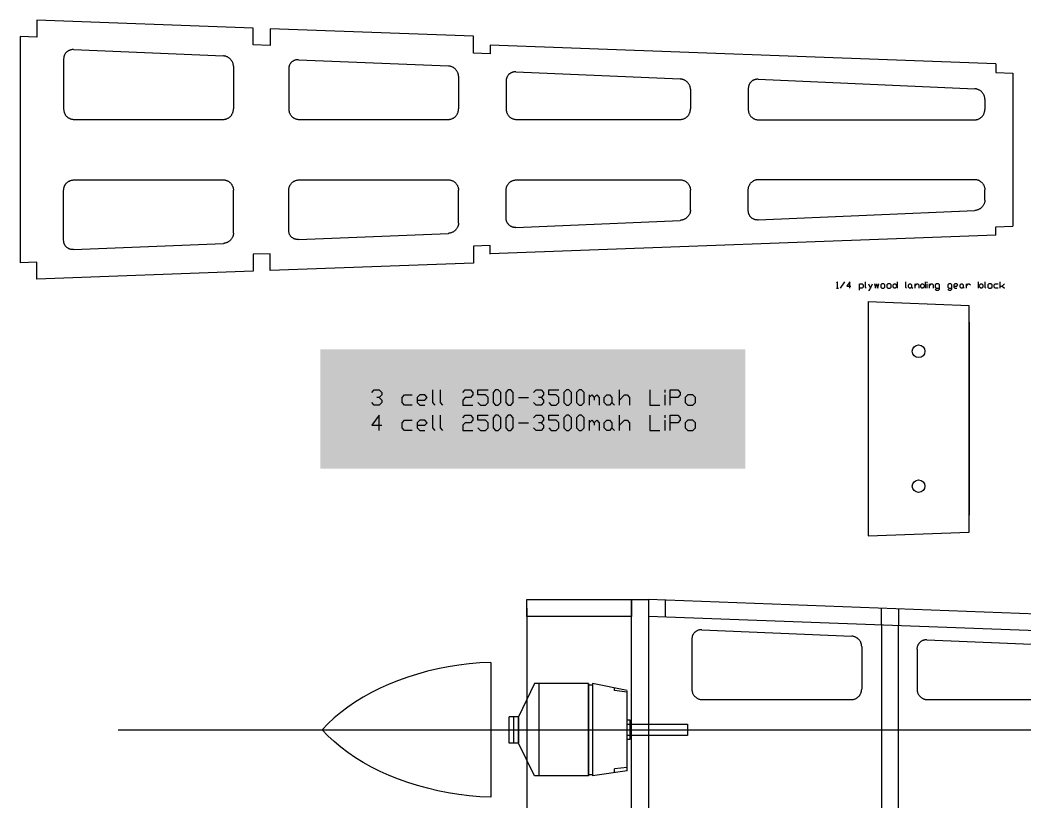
# Model space of a CAD drawing. Extents: x -0.1 to 91.9, y 0 to 98.8.
# Drawn here: x -0.08 to 14.83, y 22.24 to 33.83 of the extents above; entities that cross this region are included whole.
import ezdxf

# ---------------------------------------------------------------- set-up
doc = ezdxf.new("R2010")
doc.units = 0
doc.layers.get('0').update_dxf_attribs({"color": 9, "linetype": 'CONTINUOUS'})

msp = doc.modelspace()

# ---------------------------------------------------------------- linework, layer by layer
at = {"color": 7, "linetype": 'CONTINUOUS'}
for p, q in [((3.382, 33.711), (0.173, 33.83)), ((0.173, 33.83), (0.173, 33.579)), ((3.382, 33.461), (3.382, 33.711)), ((6.647, 33.59), (3.632, 33.702)), ((3.632, 33.702), (3.632, 33.452)), ((0.173, 33.579), (-0.077, 33.589)), ((-0.077, 33.589), (-0.077, 30.23)), ((6.647, 33.341), (6.647, 33.59)), ((0.716, 33.392), (2.94, 33.3)), ((3.632, 33.452), (3.382, 33.461)), ((6.897, 33.456), (6.896, 33.331)), ((14.396, 33.179), (6.897, 33.456)), ((0.569, 33.256), (0.569, 32.509)), ((4.052, 33.243), (6.276, 33.151)), ((6.896, 33.331), (6.647, 33.341)), ((3.087, 33.147), (3.087, 32.512)), ((3.908, 33.107), (3.908, 32.509)), ((14.396, 33.179), (14.396, 33.054)), ((6.426, 32.998), (6.426, 32.512)), ((7.276, 33.063), (9.715, 32.957)), ((10.868, 32.952), (14.081, 32.813)), ((14.396, 33.054), (14.646, 33.044)), ((14.646, 33.044), (14.646, 30.774)), ((7.131, 32.927), (7.131, 32.509)), ((9.865, 32.805), (9.865, 32.512)), ((10.723, 32.817), (10.723, 32.502)), ((14.231, 32.66), (14.231, 32.505)), ((0.724, 32.357), (2.935, 32.357)), ((4.063, 32.357), (6.274, 32.357)), ((7.286, 32.357), (9.713, 32.357)), ((10.878, 32.35), (14.079, 32.35)), ((0.724, 31.462), (2.935, 31.462)), ((4.063, 31.462), (6.274, 31.462)), ((7.286, 31.462), (9.713, 31.462)), ((10.878, 31.468), (14.079, 31.468)), ((0.569, 30.562), (0.569, 31.31)), ((3.087, 30.672), (3.087, 31.307)), ((3.908, 30.711), (3.908, 31.31)), ((6.426, 30.821), (6.426, 31.307)), ((7.131, 30.891), (7.131, 31.31)), ((9.865, 31.014), (9.865, 31.307)), ((10.723, 31.002), (10.723, 31.317)), ((14.231, 31.158), (14.231, 31.314)), ((10.868, 30.867), (14.081, 31.006)), ((7.276, 30.756), (9.715, 30.861)), ((14.396, 30.765), (14.646, 30.774)), ((14.396, 30.64), (14.396, 30.765)), ((4.052, 30.576), (6.276, 30.668)), ((14.396, 30.64), (6.897, 30.363)), ((0.716, 30.427), (2.94, 30.519)), ((6.896, 30.487), (6.647, 30.478)), ((6.647, 30.478), (6.647, 30.228)), ((6.897, 30.362), (6.896, 30.487)), ((3.632, 30.367), (3.382, 30.358)), ((3.382, 30.358), (3.382, 30.108)), ((3.632, 30.117), (3.632, 30.367)), ((0.173, 30.239), (-0.077, 30.23)), ((0.173, 29.989), (0.173, 30.239)), ((3.382, 30.108), (0.173, 29.989)), ((6.647, 30.228), (3.632, 30.117)), ((12.499, 29.657), (12.499, 26.185)), ((12.499, 29.657), (13.999, 29.601)), ((13.999, 26.24), (13.999, 29.601)), ((13.999, 29.352), (13.999, 26.49)), ((12.499, 26.185), (13.999, 26.24)), ((8.991, 21.381), (8.991, 25.239)), ((8.991, 25.239), (9.241, 25.239)), ((15.005, 25.026), (9.241, 25.239)), ((9.241, 25.239), (9.241, 24.988)), ((9.491, 25.229), (9.491, 24.979)), ((7.438, 25.114, 0), (7.438, 21.506, 0)), ((12.699, 24.861), (12.699, 25.111)), ((12.949, 25.102), (12.949, 24.852)), ((15.005, 24.776), (9.241, 24.988)), ((9.241, 24.988), (9.241, 21.631)), ((10.033, 24.792), (12.257, 24.699)), ((12.699, 24.861), (12.699, 21.759)), ((12.949, 21.768), (12.949, 24.852)), ((9.887, 24.656), (9.887, 23.909)), ((13.37, 24.643), (15.594, 24.55)), ((12.405, 24.546), (12.405, 23.912)), ((13.226, 24.507), (13.226, 23.909)), ((6.904, 24.309), (6.904, 22.309)), ((10.042, 23.757), (12.253, 23.757)), ((13.38, 23.757), (15.591, 23.757)), ((7.313, 23.492), (7.313, 23.429)), ((7.313, 23.429), (7.313, 23.179)), ((7.313, 23.179), (7.313, 23.117))]:
    msp.add_line(p, q, dxfattribs=at)
at = {"color": 7, "linetype": 'CONTINUOUS', "ltscale": 0.009843}
for p, q in [((7.552, 23.994, 0), (7.317, 23.501, 0)), ((8.354, 23.994, 0), (7.552, 23.994, 0)), ((7.622, 22.625, 0), (7.622, 23.994, 0)), ((8.354, 23.994, 0), (8.354, 22.625, 0)), ((8.354, 22.625, 0), (8.354, 23.994, 0)), ((8.928, 23.894, 0), (8.412, 23.994, 0)), ((8.412, 23.994, 0), (8.412, 22.625, 0)), ((8.412, 23.969, 0), (8.354, 23.969, 0)), ((8.74, 23.894, 0), (8.74, 23.928, 0)), ((8.928, 23.867, 0), (8.74, 23.894, 0)), ((8.928, 22.702, 0), (8.928, 23.881, 0)), ((7.317, 23.501, 0), (7.176, 23.501, 0)), ((7.176, 23.109, 0), (7.176, 23.501, 0)), ((7.244, 23.109, 0), (7.244, 23.501, 0)), ((7.317, 23.109, 0), (7.317, 23.501, 0)), ((7.317, 23.109, 0), (7.176, 23.109, 0)), ((7.552, 22.625, 0), (7.317, 23.109, 0)), ((8.928, 22.702, 0), (8.412, 22.625, 0)), ((8.928, 22.75, 0), (8.74, 22.733, 0)), ((8.74, 22.675, 0), (8.74, 22.733, 0)), ((8.354, 22.625, 0), (7.552, 22.625, 0)), ((8.412, 22.644, 0), (8.354, 22.644, 0))]:
    msp.add_line(p, q, dxfattribs=at)
at = {"color": 5, "linetype": 'CONTINUOUS'}
msp.add_line((1.379, 23.309), (62.097, 23.309), dxfattribs=at)
at = {"color": 7, "linetype": 'CONTINUOUS', "flags": 128}
for points in [[(0.716, 33.392), (0.709, 33.392), (0.702, 33.392), (0.695, 33.392), (0.688, 33.391), (0.681, 33.389), (0.674, 33.388), (0.667, 33.386), (0.66, 33.384), (0.654, 33.381), (0.647, 33.378), (0.641, 33.375), (0.635, 33.372), (0.629, 33.368), (0.624, 33.364), (0.618, 33.36), (0.613, 33.355), (0.608, 33.35), (0.603, 33.345), (0.599, 33.34), (0.594, 33.334), (0.591, 33.328), (0.587, 33.322), (0.584, 33.316), (0.581, 33.31), (0.578, 33.304), (0.576, 33.297), (0.574, 33.291), (0.572, 33.284), (0.571, 33.277), (0.57, 33.27), (0.57, 33.263), (0.569, 33.256)], [(3.087, 33.147), (3.087, 33.155), (3.086, 33.163), (3.085, 33.171), (3.083, 33.179), (3.081, 33.186), (3.079, 33.194), (3.076, 33.202), (3.072, 33.209), (3.069, 33.216), (3.064, 33.223), (3.06, 33.23), (3.055, 33.237), (3.05, 33.243), (3.044, 33.249), (3.038, 33.255), (3.032, 33.261), (3.025, 33.266), (3.019, 33.271), (3.011, 33.275), (3.004, 33.28), (2.997, 33.283), (2.989, 33.287), (2.981, 33.29), (2.973, 33.293), (2.965, 33.295), (2.956, 33.297), (2.948, 33.298), (2.939, 33.3)], [(4.052, 33.243), (4.045, 33.243), (4.038, 33.243), (4.031, 33.243), (4.024, 33.242), (4.017, 33.24), (4.011, 33.239), (4.004, 33.237), (3.997, 33.235), (3.991, 33.232), (3.985, 33.229), (3.978, 33.226), (3.972, 33.223), (3.967, 33.219), (3.961, 33.215), (3.955, 33.211), (3.95, 33.206), (3.945, 33.201), (3.941, 33.196), (3.936, 33.191), (3.932, 33.185), (3.928, 33.179), (3.925, 33.173), (3.921, 33.167), (3.918, 33.161), (3.916, 33.155), (3.914, 33.148), (3.912, 33.142), (3.91, 33.135), (3.909, 33.128), (3.908, 33.121), (3.907, 33.114), (3.907, 33.107)], [(6.426, 32.998), (6.426, 33.006), (6.425, 33.014), (6.424, 33.022), (6.422, 33.03), (6.42, 33.037), (6.417, 33.045), (6.414, 33.053), (6.411, 33.06), (6.407, 33.067), (6.403, 33.074), (6.398, 33.081), (6.393, 33.088), (6.388, 33.094), (6.382, 33.1), (6.376, 33.106), (6.37, 33.112), (6.363, 33.117), (6.356, 33.122), (6.349, 33.126), (6.342, 33.131), (6.334, 33.134), (6.326, 33.138), (6.318, 33.141), (6.31, 33.144), (6.301, 33.146), (6.293, 33.148), (6.284, 33.149), (6.276, 33.151)], [(7.276, 33.063), (7.269, 33.063), (7.262, 33.063), (7.255, 33.062), (7.248, 33.062), (7.242, 33.06), (7.235, 33.059), (7.228, 33.057), (7.221, 33.055), (7.215, 33.052), (7.209, 33.049), (7.202, 33.046), (7.196, 33.043), (7.191, 33.039), (7.185, 33.035), (7.179, 33.031), (7.174, 33.026), (7.169, 33.021), (7.165, 33.016), (7.16, 33.011), (7.156, 33.005), (7.152, 32.999), (7.149, 32.993), (7.145, 32.987), (7.143, 32.981), (7.14, 32.975), (7.138, 32.968), (7.136, 32.961), (7.134, 32.955), (7.133, 32.948), (7.132, 32.941), (7.131, 32.934), (7.131, 32.927)], [(9.865, 32.805), (9.865, 32.813), (9.864, 32.821), (9.863, 32.829), (9.861, 32.836), (9.859, 32.844), (9.857, 32.852), (9.854, 32.86), (9.85, 32.867), (9.846, 32.874), (9.842, 32.881), (9.838, 32.888), (9.833, 32.895), (9.827, 32.901), (9.822, 32.907), (9.816, 32.913), (9.809, 32.918), (9.803, 32.924), (9.796, 32.929), (9.788, 32.933), (9.781, 32.937), (9.773, 32.941), (9.765, 32.945), (9.757, 32.948), (9.749, 32.951), (9.741, 32.953), (9.732, 32.955), (9.724, 32.956), (9.715, 32.957)], [(10.868, 32.952), (10.861, 32.952), (10.854, 32.952), (10.847, 32.952), (10.84, 32.951), (10.833, 32.95), (10.827, 32.948), (10.82, 32.946), (10.813, 32.944), (10.807, 32.942), (10.801, 32.939), (10.794, 32.935), (10.788, 32.932), (10.782, 32.928), (10.777, 32.924), (10.771, 32.92), (10.766, 32.915), (10.761, 32.91), (10.757, 32.905), (10.752, 32.9), (10.748, 32.894), (10.744, 32.889), (10.741, 32.883), (10.737, 32.877), (10.734, 32.87), (10.732, 32.864), (10.73, 32.857), (10.728, 32.851), (10.726, 32.844), (10.725, 32.837), (10.724, 32.83), (10.723, 32.823), (10.723, 32.817)], [(14.231, 32.66), (14.231, 32.668), (14.23, 32.676), (14.229, 32.684), (14.227, 32.692), (14.225, 32.7), (14.222, 32.708), (14.219, 32.715), (14.216, 32.723), (14.212, 32.73), (14.208, 32.737), (14.203, 32.744), (14.198, 32.75), (14.193, 32.757), (14.187, 32.763), (14.181, 32.769), (14.175, 32.774), (14.168, 32.779), (14.161, 32.784), (14.154, 32.789), (14.147, 32.793), (14.139, 32.797), (14.131, 32.8), (14.123, 32.803), (14.115, 32.806), (14.107, 32.809), (14.098, 32.81), (14.089, 32.812), (14.081, 32.813)], [(0.569, 32.509), (0.57, 32.501), (0.57, 32.493), (0.571, 32.485), (0.573, 32.478), (0.575, 32.47), (0.577, 32.462), (0.58, 32.455), (0.583, 32.448), (0.586, 32.441), (0.59, 32.434), (0.594, 32.427), (0.599, 32.42), (0.604, 32.414), (0.609, 32.408), (0.615, 32.402), (0.62, 32.397), (0.627, 32.392), (0.633, 32.387), (0.64, 32.382), (0.647, 32.378), (0.654, 32.374), (0.661, 32.371), (0.668, 32.368), (0.676, 32.365), (0.684, 32.363), (0.692, 32.361), (0.7, 32.359), (0.708, 32.358), (0.716, 32.357), (0.724, 32.357)], [(2.935, 32.357), (2.943, 32.357), (2.951, 32.358), (2.959, 32.359), (2.966, 32.36), (2.974, 32.362), (2.982, 32.365), (2.989, 32.367), (2.996, 32.37), (3.003, 32.374), (3.01, 32.378), (3.017, 32.382), (3.024, 32.387), (3.03, 32.391), (3.036, 32.397), (3.042, 32.402), (3.047, 32.408), (3.052, 32.414), (3.057, 32.421), (3.062, 32.427), (3.066, 32.434), (3.07, 32.441), (3.073, 32.449), (3.076, 32.456), (3.079, 32.464), (3.081, 32.472), (3.083, 32.479), (3.085, 32.487), (3.086, 32.496), (3.087, 32.504), (3.087, 32.512)], [(3.908, 32.509), (3.908, 32.501), (3.909, 32.493), (3.91, 32.485), (3.912, 32.478), (3.913, 32.47), (3.916, 32.462), (3.918, 32.455), (3.922, 32.448), (3.925, 32.441), (3.929, 32.434), (3.933, 32.427), (3.938, 32.42), (3.943, 32.414), (3.948, 32.408), (3.953, 32.402), (3.959, 32.397), (3.965, 32.392), (3.972, 32.387), (3.978, 32.382), (3.985, 32.378), (3.992, 32.374), (4, 32.371), (4.007, 32.368), (4.015, 32.365), (4.023, 32.363), (4.031, 32.361), (4.039, 32.359), (4.047, 32.358), (4.055, 32.357), (4.063, 32.357)], [(6.274, 32.357), (6.282, 32.357), (6.29, 32.358), (6.297, 32.359), (6.305, 32.36), (6.313, 32.362), (6.32, 32.365), (6.328, 32.367), (6.335, 32.37), (6.342, 32.374), (6.349, 32.378), (6.356, 32.382), (6.363, 32.387), (6.369, 32.391), (6.375, 32.397), (6.381, 32.402), (6.386, 32.408), (6.391, 32.414), (6.396, 32.421), (6.401, 32.427), (6.405, 32.434), (6.409, 32.441), (6.412, 32.449), (6.415, 32.456), (6.418, 32.464), (6.42, 32.472), (6.422, 32.479), (6.424, 32.487), (6.425, 32.496), (6.426, 32.504), (6.426, 32.512)], [(7.131, 32.509), (7.131, 32.501), (7.132, 32.493), (7.133, 32.486), (7.135, 32.478), (7.136, 32.47), (7.139, 32.463), (7.141, 32.455), (7.145, 32.448), (7.148, 32.441), (7.152, 32.434), (7.156, 32.427), (7.161, 32.421), (7.166, 32.414), (7.171, 32.408), (7.176, 32.402), (7.182, 32.397), (7.188, 32.392), (7.195, 32.387), (7.201, 32.382), (7.208, 32.378), (7.216, 32.374), (7.223, 32.371), (7.23, 32.368), (7.238, 32.365), (7.246, 32.363), (7.254, 32.361), (7.262, 32.359), (7.27, 32.358), (7.278, 32.358), (7.286, 32.357)], [(9.713, 32.357), (9.721, 32.357), (9.729, 32.358), (9.737, 32.359), (9.745, 32.361), (9.752, 32.362), (9.76, 32.365), (9.767, 32.367), (9.775, 32.371), (9.782, 32.374), (9.789, 32.378), (9.795, 32.382), (9.802, 32.387), (9.808, 32.392), (9.814, 32.397), (9.82, 32.402), (9.825, 32.408), (9.831, 32.414), (9.835, 32.421), (9.84, 32.427), (9.844, 32.434), (9.848, 32.441), (9.851, 32.449), (9.854, 32.456), (9.857, 32.464), (9.86, 32.472), (9.861, 32.48), (9.863, 32.488), (9.864, 32.496), (9.865, 32.504), (9.865, 32.512)], [(10.723, 32.502), (10.723, 32.494), (10.724, 32.486), (10.725, 32.479), (10.727, 32.471), (10.728, 32.463), (10.731, 32.456), (10.733, 32.448), (10.736, 32.441), (10.74, 32.434), (10.744, 32.427), (10.748, 32.42), (10.753, 32.414), (10.758, 32.407), (10.763, 32.401), (10.768, 32.396), (10.774, 32.39), (10.78, 32.385), (10.787, 32.38), (10.793, 32.376), (10.8, 32.371), (10.807, 32.368), (10.815, 32.364), (10.822, 32.361), (10.83, 32.358), (10.838, 32.356), (10.846, 32.354), (10.854, 32.352), (10.862, 32.351), (10.87, 32.351), (10.878, 32.35)], [(14.079, 32.35), (14.087, 32.35), (14.095, 32.351), (14.103, 32.352), (14.11, 32.354), (14.118, 32.355), (14.126, 32.358), (14.133, 32.36), (14.14, 32.364), (14.147, 32.367), (14.154, 32.371), (14.161, 32.375), (14.168, 32.38), (14.174, 32.385), (14.18, 32.39), (14.186, 32.395), (14.191, 32.401), (14.196, 32.407), (14.201, 32.414), (14.206, 32.421), (14.21, 32.427), (14.214, 32.435), (14.217, 32.442), (14.22, 32.449), (14.223, 32.457), (14.225, 32.465), (14.227, 32.473), (14.229, 32.481), (14.23, 32.489), (14.231, 32.497), (14.231, 32.505)], [(0.569, 31.31), (0.57, 31.318), (0.57, 31.325), (0.571, 31.333), (0.573, 31.341), (0.575, 31.349), (0.577, 31.356), (0.58, 31.364), (0.583, 31.371), (0.586, 31.378), (0.59, 31.385), (0.594, 31.392), (0.599, 31.398), (0.604, 31.405), (0.609, 31.411), (0.615, 31.416), (0.62, 31.422), (0.627, 31.427), (0.633, 31.432), (0.64, 31.436), (0.647, 31.441), (0.654, 31.444), (0.661, 31.448), (0.668, 31.451), (0.676, 31.454), (0.684, 31.456), (0.692, 31.458), (0.7, 31.459), (0.708, 31.461), (0.716, 31.461), (0.724, 31.462)], [(2.935, 31.462), (2.943, 31.461), (2.951, 31.461), (2.959, 31.46), (2.966, 31.458), (2.974, 31.456), (2.982, 31.454), (2.989, 31.451), (2.996, 31.448), (3.003, 31.445), (3.01, 31.441), (3.017, 31.437), (3.024, 31.432), (3.03, 31.427), (3.036, 31.422), (3.042, 31.416), (3.047, 31.411), (3.052, 31.404), (3.057, 31.398), (3.062, 31.391), (3.066, 31.384), (3.07, 31.377), (3.073, 31.37), (3.076, 31.363), (3.079, 31.355), (3.081, 31.347), (3.083, 31.339), (3.085, 31.331), (3.086, 31.323), (3.087, 31.315), (3.087, 31.307)], [(3.908, 31.31), (3.908, 31.318), (3.909, 31.325), (3.91, 31.333), (3.912, 31.341), (3.913, 31.349), (3.916, 31.356), (3.918, 31.364), (3.922, 31.371), (3.925, 31.378), (3.929, 31.385), (3.933, 31.392), (3.938, 31.398), (3.943, 31.405), (3.948, 31.411), (3.953, 31.416), (3.959, 31.422), (3.965, 31.427), (3.972, 31.432), (3.978, 31.436), (3.985, 31.441), (3.992, 31.444), (4, 31.448), (4.007, 31.451), (4.015, 31.454), (4.023, 31.456), (4.031, 31.458), (4.039, 31.459), (4.047, 31.461), (4.055, 31.461), (4.063, 31.462)], [(6.274, 31.462), (6.282, 31.461), (6.29, 31.461), (6.297, 31.46), (6.305, 31.458), (6.313, 31.456), (6.32, 31.454), (6.328, 31.451), (6.335, 31.448), (6.342, 31.445), (6.349, 31.441), (6.356, 31.437), (6.363, 31.432), (6.369, 31.427), (6.375, 31.422), (6.381, 31.416), (6.386, 31.411), (6.391, 31.404), (6.396, 31.398), (6.401, 31.391), (6.405, 31.384), (6.409, 31.377), (6.412, 31.37), (6.415, 31.363), (6.418, 31.355), (6.42, 31.347), (6.422, 31.339), (6.424, 31.331), (6.425, 31.323), (6.426, 31.315), (6.426, 31.307)], [(7.131, 31.31), (7.131, 31.317), (7.132, 31.325), (7.133, 31.333), (7.135, 31.341), (7.136, 31.349), (7.139, 31.356), (7.141, 31.364), (7.145, 31.371), (7.148, 31.378), (7.152, 31.385), (7.156, 31.392), (7.161, 31.398), (7.166, 31.404), (7.171, 31.41), (7.176, 31.416), (7.182, 31.422), (7.188, 31.427), (7.195, 31.432), (7.201, 31.436), (7.208, 31.44), (7.216, 31.444), (7.223, 31.448), (7.23, 31.451), (7.238, 31.454), (7.246, 31.456), (7.254, 31.458), (7.262, 31.459), (7.27, 31.46), (7.278, 31.461), (7.286, 31.462)], [(9.713, 31.462), (9.721, 31.461), (9.729, 31.461), (9.737, 31.46), (9.745, 31.458), (9.752, 31.456), (9.76, 31.454), (9.767, 31.451), (9.775, 31.448), (9.782, 31.445), (9.789, 31.441), (9.795, 31.437), (9.802, 31.432), (9.808, 31.427), (9.814, 31.422), (9.82, 31.416), (9.825, 31.41), (9.831, 31.404), (9.835, 31.398), (9.84, 31.391), (9.844, 31.384), (9.848, 31.377), (9.851, 31.37), (9.854, 31.362), (9.857, 31.355), (9.86, 31.347), (9.861, 31.339), (9.863, 31.331), (9.864, 31.323), (9.865, 31.315), (9.865, 31.307)], [(10.723, 31.317), (10.723, 31.324), (10.724, 31.332), (10.725, 31.34), (10.727, 31.348), (10.728, 31.355), (10.731, 31.363), (10.733, 31.37), (10.736, 31.378), (10.74, 31.385), (10.744, 31.392), (10.748, 31.399), (10.753, 31.405), (10.758, 31.411), (10.763, 31.417), (10.768, 31.423), (10.774, 31.429), (10.78, 31.434), (10.787, 31.439), (10.793, 31.443), (10.8, 31.447), (10.807, 31.451), (10.815, 31.455), (10.822, 31.458), (10.83, 31.46), (10.838, 31.463), (10.846, 31.465), (10.854, 31.466), (10.862, 31.467), (10.87, 31.468), (10.878, 31.468)], [(14.079, 31.468), (14.087, 31.468), (14.095, 31.468), (14.103, 31.467), (14.11, 31.465), (14.118, 31.463), (14.126, 31.461), (14.133, 31.458), (14.14, 31.455), (14.147, 31.452), (14.154, 31.448), (14.161, 31.444), (14.168, 31.439), (14.174, 31.434), (14.18, 31.429), (14.186, 31.423), (14.191, 31.417), (14.196, 31.411), (14.201, 31.405), (14.206, 31.398), (14.21, 31.391), (14.214, 31.384), (14.217, 31.377), (14.22, 31.369), (14.223, 31.362), (14.225, 31.354), (14.227, 31.346), (14.229, 31.338), (14.23, 31.33), (14.231, 31.322), (14.231, 31.314)], [(14.231, 31.158), (14.231, 31.15), (14.23, 31.142), (14.229, 31.134), (14.227, 31.127), (14.225, 31.119), (14.222, 31.111), (14.219, 31.104), (14.216, 31.096), (14.212, 31.089), (14.208, 31.082), (14.203, 31.075), (14.198, 31.068), (14.193, 31.062), (14.187, 31.056), (14.181, 31.05), (14.175, 31.045), (14.168, 31.039), (14.161, 31.034), (14.154, 31.03), (14.147, 31.026), (14.139, 31.022), (14.131, 31.018), (14.123, 31.015), (14.115, 31.013), (14.107, 31.01), (14.098, 31.008), (14.089, 31.007), (14.081, 31.006)], [(9.865, 31.014), (9.865, 31.006), (9.864, 30.998), (9.863, 30.99), (9.861, 30.982), (9.859, 30.974), (9.857, 30.967), (9.854, 30.959), (9.85, 30.952), (9.846, 30.945), (9.842, 30.937), (9.838, 30.931), (9.833, 30.924), (9.827, 30.918), (9.822, 30.912), (9.816, 30.906), (9.809, 30.9), (9.803, 30.895), (9.796, 30.89), (9.788, 30.886), (9.781, 30.881), (9.773, 30.877), (9.765, 30.874), (9.757, 30.871), (9.749, 30.868), (9.741, 30.866), (9.732, 30.864), (9.724, 30.862), (9.715, 30.861)], [(10.868, 30.867), (10.861, 30.866), (10.854, 30.867), (10.847, 30.867), (10.84, 30.868), (10.833, 30.869), (10.827, 30.871), (10.82, 30.872), (10.813, 30.875), (10.807, 30.877), (10.801, 30.88), (10.794, 30.883), (10.788, 30.887), (10.782, 30.89), (10.777, 30.895), (10.771, 30.899), (10.766, 30.903), (10.761, 30.908), (10.757, 30.913), (10.752, 30.919), (10.748, 30.924), (10.744, 30.93), (10.741, 30.936), (10.737, 30.942), (10.734, 30.948), (10.732, 30.955), (10.73, 30.961), (10.728, 30.968), (10.726, 30.975), (10.725, 30.982), (10.724, 30.988), (10.723, 30.995), (10.723, 31.002)], [(7.276, 30.756), (7.269, 30.756), (7.262, 30.756), (7.255, 30.756), (7.248, 30.757), (7.242, 30.758), (7.235, 30.76), (7.228, 30.762), (7.221, 30.764), (7.215, 30.766), (7.209, 30.769), (7.202, 30.772), (7.196, 30.776), (7.191, 30.78), (7.185, 30.784), (7.179, 30.788), (7.174, 30.793), (7.169, 30.798), (7.165, 30.803), (7.16, 30.808), (7.156, 30.814), (7.152, 30.819), (7.149, 30.825), (7.145, 30.831), (7.143, 30.838), (7.14, 30.844), (7.138, 30.851), (7.136, 30.857), (7.134, 30.864), (7.133, 30.871), (7.132, 30.878), (7.131, 30.884), (7.131, 30.891)], [(4.052, 30.576), (4.045, 30.576), (4.038, 30.576), (4.031, 30.576), (4.024, 30.577), (4.017, 30.578), (4.011, 30.58), (4.004, 30.582), (3.997, 30.584), (3.991, 30.586), (3.985, 30.589), (3.978, 30.592), (3.972, 30.596), (3.967, 30.6), (3.961, 30.604), (3.955, 30.608), (3.95, 30.613), (3.945, 30.618), (3.941, 30.623), (3.936, 30.628), (3.932, 30.634), (3.928, 30.639), (3.925, 30.645), (3.921, 30.651), (3.918, 30.658), (3.916, 30.664), (3.914, 30.671), (3.912, 30.677), (3.91, 30.684), (3.909, 30.691), (3.908, 30.698), (3.907, 30.704), (3.907, 30.711)], [(6.426, 30.821), (6.426, 30.813), (6.425, 30.805), (6.424, 30.797), (6.422, 30.789), (6.42, 30.781), (6.417, 30.774), (6.414, 30.766), (6.411, 30.759), (6.407, 30.751), (6.403, 30.744), (6.398, 30.738), (6.393, 30.731), (6.388, 30.725), (6.382, 30.718), (6.376, 30.713), (6.37, 30.707), (6.363, 30.702), (6.356, 30.697), (6.349, 30.692), (6.342, 30.688), (6.334, 30.684), (6.326, 30.681), (6.318, 30.678), (6.31, 30.675), (6.301, 30.673), (6.293, 30.671), (6.284, 30.669), (6.276, 30.668)], [(0.716, 30.427), (0.709, 30.427), (0.702, 30.427), (0.695, 30.427), (0.688, 30.428), (0.681, 30.429), (0.674, 30.431), (0.667, 30.433), (0.66, 30.435), (0.654, 30.437), (0.647, 30.44), (0.641, 30.443), (0.635, 30.447), (0.629, 30.451), (0.624, 30.455), (0.618, 30.459), (0.613, 30.464), (0.608, 30.469), (0.603, 30.474), (0.599, 30.479), (0.594, 30.485), (0.591, 30.49), (0.587, 30.496), (0.584, 30.502), (0.581, 30.509), (0.578, 30.515), (0.576, 30.522), (0.574, 30.528), (0.572, 30.535), (0.571, 30.542), (0.57, 30.549), (0.57, 30.555), (0.569, 30.562)], [(3.087, 30.672), (3.087, 30.664), (3.086, 30.656), (3.085, 30.648), (3.083, 30.64), (3.081, 30.632), (3.079, 30.625), (3.076, 30.617), (3.072, 30.61), (3.069, 30.602), (3.064, 30.595), (3.06, 30.589), (3.055, 30.582), (3.05, 30.576), (3.044, 30.569), (3.038, 30.564), (3.032, 30.558), (3.025, 30.553), (3.019, 30.548), (3.011, 30.543), (3.004, 30.539), (2.997, 30.535), (2.989, 30.532), (2.981, 30.529), (2.973, 30.526), (2.965, 30.524), (2.956, 30.522), (2.948, 30.52), (2.939, 30.519)], [(10.033, 24.792), (10.026, 24.792), (10.019, 24.792), (10.012, 24.791), (10.005, 24.79), (9.998, 24.789), (9.991, 24.788), (9.985, 24.786), (9.978, 24.784), (9.971, 24.781), (9.965, 24.778), (9.959, 24.775), (9.953, 24.772), (9.947, 24.768), (9.941, 24.764), (9.936, 24.759), (9.93, 24.755), (9.925, 24.75), (9.921, 24.745), (9.916, 24.739), (9.912, 24.734), (9.908, 24.728), (9.905, 24.722), (9.901, 24.716), (9.898, 24.71), (9.896, 24.703), (9.893, 24.697), (9.891, 24.69), (9.89, 24.684), (9.889, 24.677), (9.888, 24.67), (9.887, 24.663), (9.887, 24.656)], [(12.405, 24.546), (12.404, 24.555), (12.403, 24.563), (12.402, 24.57), (12.401, 24.578), (12.399, 24.586), (12.396, 24.594), (12.393, 24.601), (12.39, 24.609), (12.386, 24.616), (12.382, 24.623), (12.377, 24.63), (12.372, 24.637), (12.367, 24.643), (12.362, 24.649), (12.356, 24.655), (12.349, 24.66), (12.343, 24.666), (12.336, 24.67), (12.329, 24.675), (12.322, 24.679), (12.314, 24.683), (12.306, 24.687), (12.298, 24.69), (12.29, 24.692), (12.282, 24.695), (12.274, 24.697), (12.265, 24.698), (12.257, 24.699)], [(13.37, 24.643), (13.363, 24.643), (13.356, 24.643), (13.349, 24.642), (13.342, 24.641), (13.335, 24.64), (13.328, 24.639), (13.322, 24.637), (13.315, 24.635), (13.308, 24.632), (13.302, 24.629), (13.296, 24.626), (13.29, 24.623), (13.284, 24.619), (13.278, 24.615), (13.273, 24.61), (13.268, 24.606), (13.263, 24.601), (13.258, 24.596), (13.254, 24.59), (13.25, 24.585), (13.246, 24.579), (13.242, 24.573), (13.239, 24.567), (13.236, 24.561), (13.233, 24.554), (13.231, 24.548), (13.229, 24.541), (13.228, 24.535), (13.226, 24.528), (13.225, 24.521), (13.225, 24.514), (13.225, 24.507)], [(6.904, 24.309), (6.744, 24.301), (6.585, 24.286), (6.428, 24.267), (6.272, 24.242), (6.118, 24.212), (5.967, 24.177), (5.819, 24.136), (5.674, 24.091), (5.533, 24.041), (5.396, 23.986), (5.263, 23.927), (5.136, 23.863), (5.013, 23.795), (4.896, 23.723), (4.785, 23.647), (4.68, 23.568), (4.581, 23.485), (4.489, 23.399), (4.404, 23.309)], [(9.887, 23.909), (9.887, 23.901), (9.888, 23.893), (9.889, 23.885), (9.89, 23.877), (9.892, 23.87), (9.894, 23.862), (9.897, 23.855), (9.9, 23.848), (9.904, 23.84), (9.908, 23.833), (9.912, 23.827), (9.916, 23.82), (9.921, 23.814), (9.926, 23.808), (9.932, 23.802), (9.938, 23.797), (9.944, 23.791), (9.95, 23.787), (9.957, 23.782), (9.964, 23.778), (9.971, 23.774), (9.978, 23.771), (9.986, 23.768), (9.994, 23.765), (10.001, 23.762), (10.009, 23.761), (10.017, 23.759), (10.025, 23.758), (10.033, 23.757), (10.042, 23.757)], [(12.253, 23.757), (12.261, 23.757), (12.268, 23.758), (12.276, 23.759), (12.284, 23.76), (12.292, 23.762), (12.299, 23.764), (12.307, 23.767), (12.314, 23.77), (12.321, 23.774), (12.328, 23.777), (12.335, 23.782), (12.341, 23.786), (12.347, 23.791), (12.354, 23.796), (12.359, 23.802), (12.365, 23.808), (12.37, 23.814), (12.375, 23.82), (12.379, 23.827), (12.383, 23.834), (12.387, 23.841), (12.391, 23.848), (12.394, 23.856), (12.397, 23.864), (12.399, 23.871), (12.401, 23.879), (12.402, 23.887), (12.404, 23.895), (12.404, 23.903), (12.405, 23.912)], [(13.226, 23.909), (13.226, 23.901), (13.227, 23.893), (13.228, 23.885), (13.229, 23.877), (13.231, 23.87), (13.233, 23.862), (13.236, 23.855), (13.239, 23.848), (13.243, 23.84), (13.246, 23.833), (13.251, 23.827), (13.255, 23.82), (13.26, 23.814), (13.265, 23.808), (13.271, 23.802), (13.277, 23.797), (13.283, 23.791), (13.289, 23.787), (13.296, 23.782), (13.303, 23.778), (13.31, 23.774), (13.317, 23.771), (13.325, 23.768), (13.332, 23.765), (13.34, 23.762), (13.348, 23.761), (13.356, 23.759), (13.364, 23.758), (13.372, 23.757), (13.38, 23.757)], [(6.904, 22.309), (6.744, 22.318), (6.585, 22.332), (6.428, 22.352), (6.272, 22.377), (6.118, 22.407), (5.967, 22.442), (5.819, 22.482), (5.674, 22.527), (5.533, 22.578), (5.396, 22.632), (5.263, 22.692), (5.136, 22.755), (5.013, 22.823), (4.896, 22.895), (4.785, 22.971), (4.68, 23.051), (4.581, 23.134), (4.489, 23.22), (4.404, 23.309)]]:
    msp.add_lwpolyline(points, dxfattribs=at)
at = {"linetype": 'BYBLOCK', "flags": 128}
for points in [[(12.046, 29.857), (12.046, 29.949), (12.03, 29.933)], [(12.03, 29.857), (12.061, 29.857)], [(12.091, 29.857), (12.153, 29.949)], [(12.229, 29.857), (12.229, 29.949), (12.183, 29.887), (12.244, 29.887)], [(12.366, 29.918), (12.366, 29.826)], [(12.366, 29.903), (12.382, 29.918), (12.412, 29.918), (12.428, 29.903), (12.428, 29.872), (12.412, 29.857), (12.366, 29.857)], [(12.458, 29.949), (12.458, 29.872), (12.473, 29.857)], [(12.504, 29.826), (12.519, 29.826), (12.565, 29.918)], [(12.504, 29.918), (12.535, 29.857)], [(12.596, 29.918), (12.611, 29.857), (12.626, 29.918), (12.642, 29.857), (12.657, 29.918)], [(12.703, 29.857), (12.733, 29.857), (12.748, 29.872), (12.748, 29.903), (12.733, 29.918), (12.703, 29.918), (12.687, 29.903), (12.687, 29.872), (12.703, 29.857)], [(12.794, 29.857), (12.825, 29.857), (12.84, 29.872), (12.84, 29.903), (12.825, 29.918), (12.794, 29.918), (12.779, 29.903), (12.779, 29.872), (12.794, 29.857)], [(12.932, 29.887), (12.901, 29.857), (12.886, 29.857), (12.871, 29.872), (12.871, 29.903), (12.886, 29.918), (12.901, 29.918), (12.932, 29.887)], [(12.932, 29.949), (12.932, 29.857)], [(13.054, 29.949), (13.054, 29.872), (13.069, 29.857)], [(13.146, 29.872), (13.13, 29.857), (13.115, 29.857), (13.1, 29.872), (13.1, 29.903), (13.115, 29.918), (13.13, 29.918), (13.146, 29.903), (13.146, 29.872), (13.161, 29.857)], [(13.192, 29.918), (13.192, 29.857)], [(13.192, 29.887), (13.222, 29.918), (13.237, 29.918), (13.253, 29.903), (13.253, 29.857)], [(13.344, 29.887), (13.314, 29.857), (13.299, 29.857), (13.283, 29.872), (13.283, 29.903), (13.299, 29.918), (13.314, 29.918), (13.344, 29.887)], [(13.344, 29.949), (13.344, 29.857)], [(13.375, 29.933), (13.375, 29.949)], [(13.375, 29.857), (13.375, 29.918)], [(13.406, 29.918), (13.406, 29.857)], [(13.406, 29.887), (13.436, 29.918), (13.451, 29.918), (13.467, 29.903), (13.467, 29.857)], [(13.497, 29.842), (13.512, 29.826), (13.543, 29.826), (13.558, 29.842), (13.558, 29.903), (13.543, 29.918), (13.512, 29.918), (13.497, 29.903), (13.497, 29.872), (13.512, 29.857), (13.558, 29.857)], [(13.681, 29.842), (13.696, 29.826), (13.726, 29.826), (13.742, 29.842), (13.742, 29.903), (13.726, 29.918), (13.696, 29.918), (13.681, 29.903), (13.681, 29.872), (13.696, 29.857), (13.742, 29.857)], [(13.772, 29.887), (13.818, 29.887), (13.833, 29.903), (13.818, 29.918), (13.788, 29.918), (13.772, 29.903), (13.772, 29.872), (13.788, 29.857), (13.818, 29.857)], [(13.91, 29.872), (13.894, 29.857), (13.879, 29.857), (13.864, 29.872), (13.864, 29.903), (13.879, 29.918), (13.894, 29.918), (13.91, 29.903), (13.91, 29.872), (13.925, 29.857)], [(13.956, 29.918), (13.956, 29.857)], [(13.956, 29.887), (13.986, 29.918), (14.001, 29.918), (14.017, 29.903)], [(14.139, 29.857), (14.139, 29.949)], [(14.139, 29.887), (14.17, 29.918), (14.185, 29.918), (14.2, 29.903), (14.2, 29.872), (14.185, 29.857), (14.17, 29.857), (14.139, 29.887)], [(14.231, 29.949), (14.231, 29.872), (14.246, 29.857)], [(14.292, 29.857), (14.322, 29.857), (14.338, 29.872), (14.338, 29.903), (14.322, 29.918), (14.292, 29.918), (14.276, 29.903), (14.276, 29.872), (14.292, 29.857)], [(14.429, 29.857), (14.383, 29.857), (14.368, 29.872), (14.368, 29.903), (14.383, 29.918), (14.429, 29.918)], [(14.46, 29.857), (14.46, 29.949)], [(14.46, 29.887), (14.49, 29.887), (14.521, 29.918)], [(14.49, 29.887), (14.521, 29.857)], [(5.138, 28.31), (5.176, 28.348), (5.251, 28.348), (5.288, 28.31), (5.288, 28.273), (5.251, 28.235), (5.213, 28.235)], [(6.038, 28.348), (6.038, 28.16), (6.076, 28.123)], [(6.151, 28.348), (6.151, 28.16), (6.188, 28.123)], [(6.488, 28.31), (6.526, 28.348), (6.601, 28.348), (6.638, 28.31), (6.638, 28.273), (6.601, 28.235), (6.526, 28.235), (6.488, 28.198), (6.488, 28.123), (6.638, 28.123)], [(6.713, 28.16), (6.751, 28.123), (6.826, 28.123), (6.863, 28.16), (6.863, 28.235), (6.826, 28.273), (6.713, 28.273), (6.713, 28.348), (6.863, 28.348)], [(6.976, 28.123), (7.013, 28.123), (7.051, 28.16), (7.051, 28.31), (7.013, 28.348), (6.976, 28.348), (6.938, 28.31), (6.938, 28.16), (6.976, 28.123)], [(7.163, 28.123), (7.201, 28.123), (7.238, 28.16), (7.238, 28.31), (7.201, 28.348), (7.163, 28.348), (7.126, 28.31), (7.126, 28.16), (7.163, 28.123)], [(7.538, 28.31), (7.576, 28.348), (7.651, 28.348), (7.688, 28.31), (7.688, 28.273), (7.651, 28.235), (7.613, 28.235)], [(7.763, 28.16), (7.801, 28.123), (7.876, 28.123), (7.913, 28.16), (7.913, 28.235), (7.876, 28.273), (7.763, 28.273), (7.763, 28.348), (7.913, 28.348)], [(8.026, 28.123), (8.063, 28.123), (8.101, 28.16), (8.101, 28.31), (8.063, 28.348), (8.026, 28.348), (7.988, 28.31), (7.988, 28.16), (8.026, 28.123)], [(8.213, 28.123), (8.251, 28.123), (8.288, 28.16), (8.288, 28.31), (8.251, 28.348), (8.213, 28.348), (8.176, 28.31), (8.176, 28.16), (8.213, 28.123)], [(8.813, 28.123), (8.813, 28.348)], [(9.263, 28.348), (9.263, 28.123), (9.413, 28.123)], [(9.488, 28.31), (9.488, 28.348)], [(9.563, 28.123), (9.563, 28.348), (9.676, 28.348), (9.713, 28.31), (9.713, 28.273), (9.676, 28.235), (9.563, 28.235)], [(5.251, 28.235), (5.288, 28.198), (5.288, 28.16), (5.251, 28.123), (5.176, 28.123), (5.138, 28.16)], [(5.738, 28.123), (5.626, 28.123), (5.588, 28.16), (5.588, 28.235), (5.626, 28.273), (5.738, 28.273)], [(5.813, 28.198), (5.926, 28.198), (5.963, 28.235), (5.926, 28.273), (5.851, 28.273), (5.813, 28.235), (5.813, 28.16), (5.851, 28.123), (5.926, 28.123)], [(7.313, 28.235), (7.463, 28.235)], [(7.651, 28.235), (7.688, 28.198), (7.688, 28.16), (7.651, 28.123), (7.576, 28.123), (7.538, 28.16)], [(8.363, 28.273), (8.363, 28.123)], [(8.363, 28.235), (8.401, 28.273), (8.438, 28.235), (8.438, 28.198)], [(8.438, 28.235), (8.476, 28.273), (8.513, 28.235), (8.513, 28.123)], [(8.701, 28.16), (8.663, 28.123), (8.626, 28.123), (8.588, 28.16), (8.588, 28.235), (8.626, 28.273), (8.663, 28.273), (8.701, 28.235), (8.701, 28.16), (8.738, 28.123)], [(8.813, 28.198), (8.888, 28.273), (8.926, 28.273), (8.963, 28.235), (8.963, 28.123)], [(9.488, 28.123), (9.488, 28.273)], [(9.826, 28.123), (9.901, 28.123), (9.938, 28.16), (9.938, 28.235), (9.901, 28.273), (9.826, 28.273), (9.788, 28.235), (9.788, 28.16), (9.826, 28.123)], [(5.251, 27.748), (5.251, 27.973), (5.138, 27.823), (5.288, 27.823)], [(5.738, 27.748), (5.626, 27.748), (5.588, 27.785), (5.588, 27.86), (5.626, 27.898), (5.738, 27.898)], [(5.813, 27.823), (5.926, 27.823), (5.963, 27.86), (5.926, 27.898), (5.851, 27.898), (5.813, 27.86), (5.813, 27.785), (5.851, 27.748), (5.926, 27.748)], [(6.038, 27.973), (6.038, 27.785), (6.076, 27.748)], [(6.151, 27.973), (6.151, 27.785), (6.188, 27.748)], [(6.488, 27.935), (6.526, 27.973), (6.601, 27.973), (6.638, 27.935), (6.638, 27.898), (6.601, 27.86), (6.526, 27.86), (6.488, 27.823), (6.488, 27.748), (6.638, 27.748)], [(6.713, 27.785), (6.751, 27.748), (6.826, 27.748), (6.863, 27.785), (6.863, 27.86), (6.826, 27.898), (6.713, 27.898), (6.713, 27.973), (6.863, 27.973)], [(6.976, 27.748), (7.013, 27.748), (7.051, 27.785), (7.051, 27.935), (7.013, 27.973), (6.976, 27.973), (6.938, 27.935), (6.938, 27.785), (6.976, 27.748)], [(7.163, 27.748), (7.201, 27.748), (7.238, 27.785), (7.238, 27.935), (7.201, 27.973), (7.163, 27.973), (7.126, 27.935), (7.126, 27.785), (7.163, 27.748)], [(7.538, 27.935), (7.576, 27.973), (7.651, 27.973), (7.688, 27.935), (7.688, 27.898), (7.651, 27.86), (7.613, 27.86)], [(7.763, 27.785), (7.801, 27.748), (7.876, 27.748), (7.913, 27.785), (7.913, 27.86), (7.876, 27.898), (7.763, 27.898), (7.763, 27.973), (7.913, 27.973)], [(8.026, 27.748), (8.063, 27.748), (8.101, 27.785), (8.101, 27.935), (8.063, 27.973), (8.026, 27.973), (7.988, 27.935), (7.988, 27.785), (8.026, 27.748)], [(8.213, 27.748), (8.251, 27.748), (8.288, 27.785), (8.288, 27.935), (8.251, 27.973), (8.213, 27.973), (8.176, 27.935), (8.176, 27.785), (8.213, 27.748)], [(8.363, 27.898), (8.363, 27.748)], [(8.363, 27.86), (8.401, 27.898), (8.438, 27.86), (8.438, 27.823)], [(8.438, 27.86), (8.476, 27.898), (8.513, 27.86), (8.513, 27.748)], [(8.701, 27.785), (8.663, 27.748), (8.626, 27.748), (8.588, 27.785), (8.588, 27.86), (8.626, 27.898), (8.663, 27.898), (8.701, 27.86), (8.701, 27.785), (8.738, 27.748)], [(8.813, 27.748), (8.813, 27.973)], [(8.813, 27.823), (8.888, 27.898), (8.926, 27.898), (8.963, 27.86), (8.963, 27.748)], [(9.263, 27.973), (9.263, 27.748), (9.413, 27.748)], [(9.488, 27.935), (9.488, 27.973)], [(9.488, 27.748), (9.488, 27.898)], [(9.563, 27.748), (9.563, 27.973), (9.676, 27.973), (9.713, 27.935), (9.713, 27.898), (9.676, 27.86), (9.563, 27.86)], [(9.826, 27.748), (9.901, 27.748), (9.938, 27.785), (9.938, 27.86), (9.901, 27.898), (9.826, 27.898), (9.788, 27.86), (9.788, 27.785), (9.826, 27.748)], [(7.313, 27.86), (7.463, 27.86)], [(7.651, 27.86), (7.688, 27.823), (7.688, 27.785), (7.651, 27.748), (7.576, 27.748), (7.538, 27.785)]]:
    msp.add_lwpolyline(points, dxfattribs=at)
at = {"color": 7, "linetype": 'CONTINUOUS', "flags": 128}
msp.add_lwpolyline([(7.438, 25.239), (8.991, 25.239), (8.991, 24.989), (7.438, 24.989)], close=True, dxfattribs=at)
at = {"color": 7, "linetype": 'CONTINUOUS', "ltscale": 0.009843, "flags": 128}
for points in [[(8.947, 23.455), (8.964, 23.455), (8.964, 23.165), (8.928, 23.165), (8.928, 23.455)], [(9.376, 23.392), (9.823, 23.392), (9.823, 23.227), (8.928, 23.227), (8.928, 23.392)]]:
    msp.add_lwpolyline(points, close=True, dxfattribs=at)
at = {"color": 7, "linetype": 'CONTINUOUS'}
for centre in [(13.249, 28.921), (13.249, 26.921)]:
    msp.add_circle(centre, 0.0938, dxfattribs=at)
at = {"color": 9, "linetype": 'CONTINUOUS', "ltscale": 0.03937}
msp.add_solid([(4.377, 28.949), (10.677, 28.949), (4.377, 27.178), (10.677, 27.178)], dxfattribs=at)

doc.saveas('drawing.dxf')
